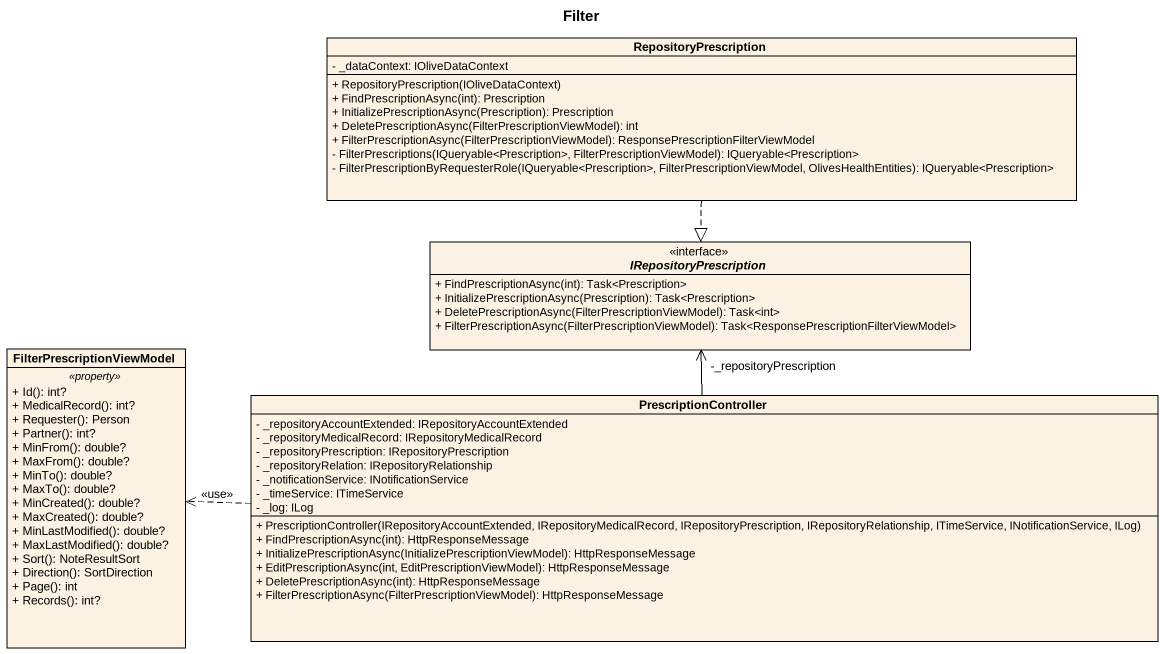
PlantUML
@startuml
title Filter
hide circle
hide empty members
skinparam classAttributeIconSize 0
class RepositoryPrescription {
  - _dataContext: IOliveDataContext
  + RepositoryPrescription(IOliveDataContext)
  + FindPrescriptionAsync(int): Prescription
  + InitializePrescriptionAsync(Prescription): Prescription
  + DeletePrescriptionAsync(FilterPrescriptionViewModel): int
  + FilterPrescriptionAsync(FilterPrescriptionViewModel): ResponsePrescriptionFilterViewModel
  - FilterPrescriptions(IQueryable<Prescription>, FilterPrescriptionViewModel): IQueryable<Prescription>
  - FilterPrescriptionByRequesterRole(IQueryable<Prescription>, FilterPrescriptionViewModel, OlivesHealthEntities): IQueryable<Prescription>
}
interface IRepositoryPrescription {
  + FindPrescriptionAsync(int): Task<Prescription>
  + InitializePrescriptionAsync(Prescription): Task<Prescription>
  + DeletePrescriptionAsync(FilterPrescriptionViewModel): Task<int>
  + FilterPrescriptionAsync(FilterPrescriptionViewModel): Task<ResponsePrescriptionFilterViewModel>
}
class FilterPrescriptionViewModel {
  .. <<property>> ..
  + Id(): int?
  + MedicalRecord(): int?
  + Requester(): Person
  + Partner(): int?
  + MinFrom(): double?
  + MaxFrom(): double?
  + MinTo(): double?
  + MaxTo(): double?
  + MinCreated(): double?
  + MaxCreated(): double?
  + MinLastModified(): double?
  + MaxLastModified(): double?
  + Sort(): NoteResultSort
  + Direction(): SortDirection
  + Page(): int
  + Records(): int?
}
class PrescriptionController {
  - _repositoryAccountExtended: IRepositoryAccountExtended
  - _repositoryMedicalRecord: IRepositoryMedicalRecord
  - _repositoryPrescription: IRepositoryPrescription
  - _repositoryRelation: IRepositoryRelationship
  - _notificationService: INotificationService
  - _timeService: ITimeService
  - _log: ILog
  + PrescriptionController(IRepositoryAccountExtended, IRepositoryMedicalRecord, IRepositoryPrescription, IRepositoryRelationship, ITimeService, INotificationService, ILog)
  + FindPrescriptionAsync(int): HttpResponseMessage
  + InitializePrescriptionAsync(InitializePrescriptionViewModel): HttpResponseMessage
  + EditPrescriptionAsync(int, EditPrescriptionViewModel): HttpResponseMessage
  + DeletePrescriptionAsync(int): HttpResponseMessage
  + FilterPrescriptionAsync(FilterPrescriptionViewModel): HttpResponseMessage
}
RepositoryPrescription ..|> IRepositoryPrescription
PrescriptionController -up-> "-_repositoryPrescription" IRepositoryPrescription
PrescriptionController .left.> FilterPrescriptionViewModel : <<use>>
@enduml
